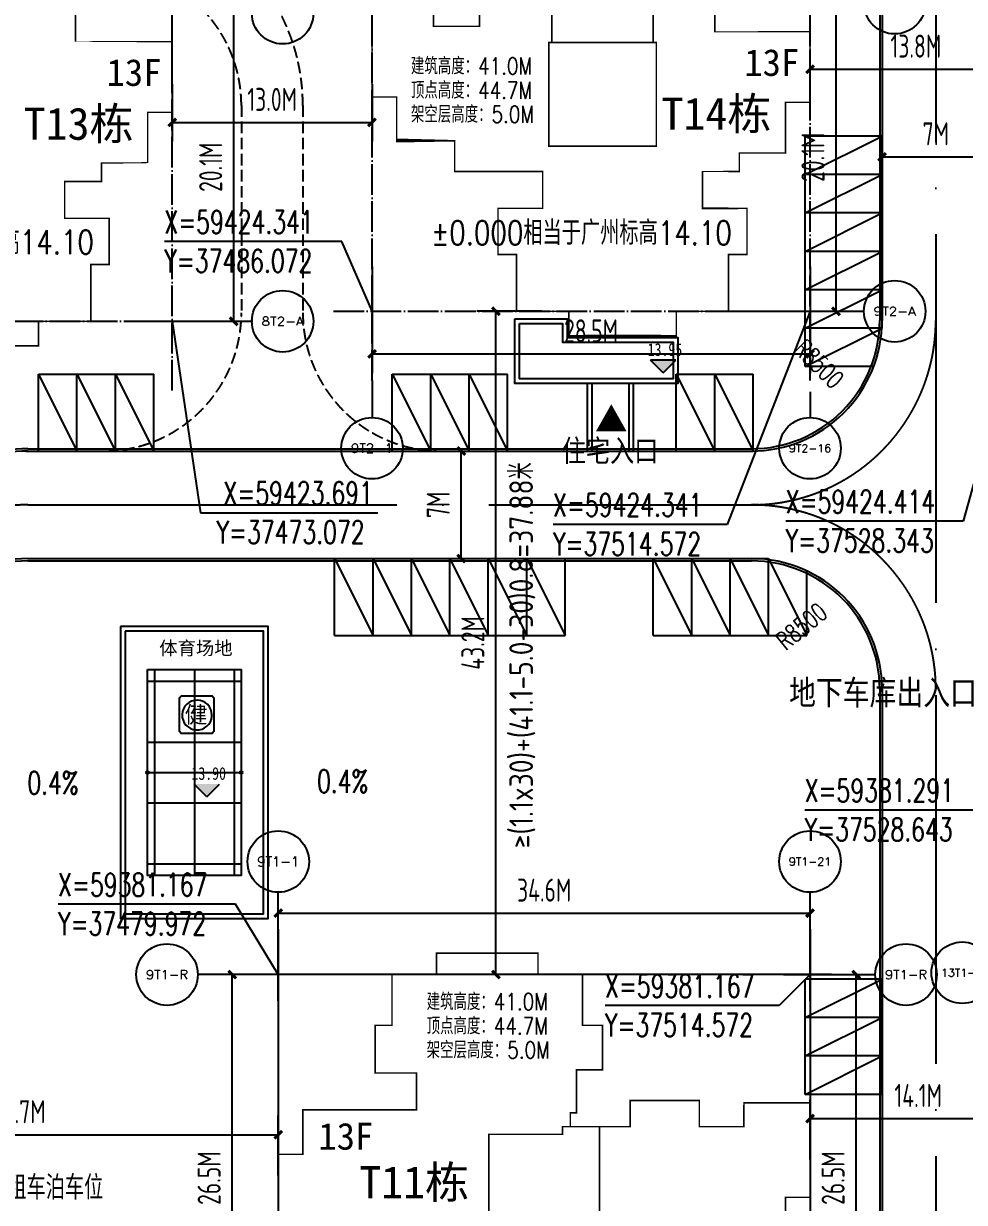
# Model space of a CAD drawing. Extents: x 37173252 to 74842692, y 59158332 to 118813339.
# Drawn here: x 37463399 to 37524618, y 59366339 to 59443068 of the extents above; entities that cross this region are included whole.
import ezdxf
from ezdxf.enums import TextEntityAlignment as Align

# ---------------------------------------------------------------- set-up
doc = ezdxf.new("R2010")
doc.units = 0
doc.header["$LTSCALE"] = 1000
doc.header["$MEASUREMENT"] = 0
for name, pattern in [('ACAD_ISO04W100', [30, 24, -3, 0, -3]), ('DASH', [0.35, 0.25, -0.1]), ('DOTE', [2.4200000000000004, 2, -0.2, 0.02, -0.2])]:
    doc.linetypes.add(name, pattern=pattern)
for name, color, linetype in [('-1-500室外标高', 4, 'Continuous'), ('@YL', 2, 'Continuous'), ('@运动', 2, 'Continuous'), ('Axis', 6, 'Continuous'), ('AXIS_TEXT', 7, 'Continuous'), ('DIM_COOR', 3, 'Continuous'), ('DIM_SYMB', 3, 'Continuous'), ('DL_道路中线_支路网_', 4, 'ACAD_ISO04W100'), ('DL_道路红线_支路网_', 1, 'Continuous'), ('DOTE', 16, 'Continuous'), ('PUB_DIM', 3, 'Continuous'), ('PUB_TEXT', 7, 'Continuous'), ('RMJM - P1 - P - 120-1$0$文字说明', 7, 'Continuous'), ('SHAPE', 161, 'Continuous'), ('YD_设施符号', 7, 'Continuous'), ('入口', 4, 'Continuous'), ('屋顶轮廓', 36, 'Continuous'), ('建筑间距退缩', 5, 'Continuous'), ('扑救面', 2, 'Continuous'), ('竖向标高', 1, 'Continuous'), ('车位', 40, 'Continuous')]:
    doc.layers.add(name, color=color, linetype=linetype)
doc.styles.add('_DIMFONT', font='gbenor.shx', dxfattribs={"bigfont": 'gbcbig.shx'})
doc.styles.add('_TCH_AXIS', font='COMPLEX', dxfattribs={"bigfont": 'GBCBIG'})
doc.styles.add('_TCH_DIM', font='SIMPLEX', dxfattribs={"bigfont": 'GBCBIG'})
doc.styles.add('CHINESE', font='', dxfattribs={"width": 0.8})
doc.styles.add('DIM_FONT', font='superos.shx', dxfattribs={"width": 0.8, "bigfont": 'haiwenzw.shx'})
doc.styles.add('DIMST', font='', dxfattribs={"width": 0.8})
doc.styles.add('GHTEXTHT', font='')
doc.styles.add('RMJM - P1 - P - 120-1$0$RMJM_TEXT', font='arial.ttf', dxfattribs={"height": 2.5})
doc.styles.add('text_zheng', font='simplex.shx', dxfattribs={"width": 0.8, "bigfont": 'hztxt.shx'})
doc.styles.get('CHINESE').set_extended_font_data('NSimSun')
doc.styles.get('DIMST').set_extended_font_data('SimSun')
doc.styles.get('GHTEXTHT').set_extended_font_data('SimSun')
doc.dimstyles.new('DIMN500', dxfattribs={"dimscale": 5, "dimtxt": 300, "dimasz": 100, "dimexe": 250, "dimexo": 300, "dimgap": 150, "dimtad": 1, "dimdec": 0, "dimzin": 0, "dimdsep": 46, "dimtxsty": 'DIM_FONT', "dimblk": 'ARCHTICK', "dimcen": 0.09, "dimclrt": 7, "dimazin": 2, "dimtfac": 1, "dimtdec": 0, "dimtix": 1, "dimtmove": 2, "dimatfit": 3, "dimldrblk": 'ARCHTICK', "dimfxl": 0, "dimtolj": 1, "dimtzin": 0, "dimarcsym": 0})

# ---------------------------------------------------------------- blocks, each defined once
blk = doc.blocks.new('车位')
at = {"layer": '车位'}
for p, q in [((2126015.363578103, 462726.0883824006), (2126015.363578103, 465226.0883824006)), ((2131015.363578103, 465226.0883824006), (2126015.363578103, 465226.0883824006)), ((2131015.363578111, 462726.0891391188), (2131015.363578103, 465226.0883824006)), ((2131015.363578111, 462726.0891391188), (2126015.363578103, 462726.0883824006))]:
    blk.add_line(p, q, dxfattribs=at)
blk.add_lwpolyline([(2126015.363578103, 462726.0883824006), (2131015.363578111, 465226.0883824006)], dxfattribs=at)
blk = doc.blocks.new('_ArchTick')
at = {"color": 0, "linetype": 'ByBlock', "const_width": 0.4}
blk.add_lwpolyline([(-0.5, -0.5), (0.5, 0.5)], dxfattribs=at)
blk = doc.blocks.new('T10T12T13dwzx')
at = {"layer": 'Axis'}
blk.add_line((630223.970976234, 110064.9065152625), (630223.970976234, 114064.9065152625), dxfattribs=at)
at = {"layer": 'DOTE', "linetype": 'DOTE'}
for p, q in [((630223.970976234, 86851.04484996668), (630223.970976234, 112204.7813631119)), ((614984.4009396364, 91365.82911985091), (630759.7660079529, 91365.82911985091))]:
    blk.add_line(p, q, dxfattribs=at)
at = {"layer": 'PUB_DIM'}
for p, q in [((630223.970976234, 106400.9542774031), (630223.970976234, 114525.9542774031)), ((634223.970976234, 91365.8291198509), (634223.970976234, 111415.8291368978)), ((627348.970976234, 91365.82911985091), (635473.970976234, 91365.8291198509)), ((630404.2660079519, 91365.8291198537), (634404.2660079519, 91365.8291198537))]:
    blk.add_line(p, q, dxfattribs=at)
for centre in [(637407.2937019793, 111415.8291369144), (637407.2937019793, 91365.8291198537)]:
    blk.add_circle(centre, 2000, dxfattribs=at)
at = {"layer": 'PUB_DIM', "xscale": 500, "yscale": 500, "zscale": 500, "rotation": 270}
blk.add_blockref('_ArchTick', (634223.970976234, 91365.8291198509), dxfattribs=at)
at = {"layer": 'AXIS_TEXT', "style": '_TCH_AXIS'}
blk.add_text('8T2-A', height=559.366157125685, dxfattribs=at).set_placement((636035.5147928378, 91086.14604129086), (638779.0726111209, 91086.14604129086), align=Align.FIT)
at = {"layer": 'PUB_DIM', "color": 7, "insert": (632723.970976234, 101390.8291283745), "char_height": 1500, "attachment_point": 5, "rotation": 90, "style": 'DIM_FONT'}
blk.add_mtext('\\A1;20.1M', dxfattribs=at)
blk = doc.blocks.new('*D188')
at = {"layer": 'Defpoints', "color": 0}
for p in [(718591.2222071309, 53587.07492566761), (683991.3399577625, 46390.39600369353), (718591.2222071309, 46390.39600369353)]:
    blk.add_point(p, dxfattribs=at)
at = {"layer": 'PUB_DIM', "color": 0, "lineweight": -2}
for p, q in [((683991.3399577625, 47890.39600369353), (683991.3399577625, 54837.07492566761)), ((718591.2222071309, 47890.39600369353), (718591.2222071309, 54837.07492566761)), ((683991.3399577625, 53587.07492566761), (718591.2222071309, 53587.07492566761))]:
    blk.add_line(p, q, dxfattribs=at)
at = {"layer": 'PUB_DIM', "color": 0, "lineweight": -2, "xscale": 500, "yscale": 500, "zscale": 500, "rotation": 180}
blk.add_blockref('_ArchTick', (683991.3399577625, 53587.07492566761), dxfattribs=at)
at = {"layer": 'PUB_DIM', "color": 0, "lineweight": -2, "xscale": 500, "yscale": 500, "zscale": 500}
blk.add_blockref('_ArchTick', (718591.2222071309, 53587.07492566761), dxfattribs=at)
at = {"layer": 'PUB_DIM', "color": 7, "insert": (701291.2810824467, 55087.07492566761), "char_height": 1500, "attachment_point": 5, "style": 'DIM_FONT'}
blk.add_mtext('\\A1;34.6M', dxfattribs=at)
blk = doc.blocks.new('*D189')
at = {"layer": 'Defpoints', "color": 0}
for p in [(715365.3617042284, 49587.07492566761), (721591.3399575762, 49587.07492566761), (715365.3617042284, 23087.07492566761)]:
    blk.add_point(p, dxfattribs=at)
at = {"layer": 'PUB_DIM', "color": 0, "lineweight": -2}
for p, q in [((716865.3617042284, 49587.07492566761), (722841.3399575762, 49587.07492566761)), ((721591.3399575762, 23087.07492566761), (721591.3399575762, 49587.07492566761)), ((716865.3617042284, 23087.07492566761), (722841.3399575762, 23087.07492566761))]:
    blk.add_line(p, q, dxfattribs=at)
at = {"layer": 'PUB_DIM', "color": 0, "lineweight": -2, "xscale": 500, "yscale": 500, "zscale": 500}
for p, rotation in [((721591.3399575762, 49587.07492566761), 90), ((721591.3399575762, 23087.07492566761), 270)]:
    blk.add_blockref('_ArchTick', p, dxfattribs=dict(at, rotation=rotation))
at = {"layer": 'PUB_DIM', "color": 7, "insert": (720091.3399575762, 36337.07492566772), "char_height": 1500, "attachment_point": 5, "rotation": 90, "style": 'DIM_FONT'}
blk.add_mtext('\\A1;26.5M', dxfattribs=at)
blk = doc.blocks.new('*D239')
at = {"layer": 'Defpoints', "color": 0}
for p in [(762012.7109012753, 33730.25439381134), (790513.2024887265, 33730.25439381134), (790513.2024887265, 26531.93377517455)]:
    blk.add_point(p, dxfattribs=at)
at = {"layer": 'PUB_DIM', "color": 0, "lineweight": -2}
for p, q in [((762012.7109012753, 32230.25439381134), (762012.7109012753, 25281.93377517455)), ((790513.2024887265, 32230.25439381134), (790513.2024887265, 25281.93377517455)), ((762012.7109012753, 26531.93377517455), (790513.2024887265, 26531.93377517455))]:
    blk.add_line(p, q, dxfattribs=at)
at = {"layer": 'PUB_DIM', "color": 0, "lineweight": -2, "xscale": 500, "yscale": 500, "zscale": 500, "rotation": 180}
blk.add_blockref('_ArchTick', (762012.7109012753, 26531.93377517455), dxfattribs=at)
at = {"layer": 'PUB_DIM', "color": 0, "lineweight": -2, "xscale": 500, "yscale": 500, "zscale": 500}
blk.add_blockref('_ArchTick', (790513.2024887265, 26531.93377517455), dxfattribs=at)
at = {"layer": 'PUB_DIM', "color": 7, "insert": (776262.9566950009, 28031.93377517455), "char_height": 1500, "attachment_point": 5, "style": 'DIM_FONT'}
blk.add_mtext('\\A1;28.5M', dxfattribs=at)
blk = doc.blocks.new('*D240')
at = {"layer": 'Defpoints', "color": 0}
for p in [(790513.2024887265, 51900.44023786476), (762012.7109012753, 47563.28960554855), (790513.2024887265, 47563.28960554855)]:
    blk.add_point(p, dxfattribs=at)
at = {"layer": 'PUB_DIM', "color": 0, "lineweight": -2}
for p, q in [((762012.7109012753, 49063.28960554855), (762012.7109012753, 53150.44023786476)), ((790513.2024887265, 49063.28960554855), (790513.2024887265, 53150.44023786476)), ((762012.7109012753, 51900.44023786476), (790513.2024887265, 51900.44023786476))]:
    blk.add_line(p, q, dxfattribs=at)
at = {"layer": 'PUB_DIM', "color": 0, "lineweight": -2, "xscale": 500, "yscale": 500, "zscale": 500, "rotation": 180}
blk.add_blockref('_ArchTick', (762012.7109012753, 51900.44023786476), dxfattribs=at)
at = {"layer": 'PUB_DIM', "color": 0, "lineweight": -2, "xscale": 500, "yscale": 500, "zscale": 500}
blk.add_blockref('_ArchTick', (790513.2024887265, 51900.44023786476), dxfattribs=at)
at = {"layer": 'PUB_DIM', "color": 7, "insert": (776262.9566950009, 53400.44023786476), "char_height": 1500, "attachment_point": 5, "style": 'DIM_FONT'}
blk.add_mtext('\\A1;28.5M', dxfattribs=at)
blk = doc.blocks.new('*D241')
at = {"layer": 'Defpoints', "color": 0}
for p in [(784053.5306116801, 49355.69764789776), (792205.4390414405, 49355.69764789776), (784053.5306116801, 29305.69764249609)]:
    blk.add_point(p, dxfattribs=at)
at = {"layer": 'PUB_DIM', "color": 0, "lineweight": -2}
for p, q in [((785553.5306116801, 49355.69764789776), (793455.4390414405, 49355.69764789776)), ((792205.4390414405, 29305.69764249609), (792205.4390414405, 49355.69764789776)), ((785553.5306116801, 29305.69764249609), (793455.4390414405, 29305.69764249609))]:
    blk.add_line(p, q, dxfattribs=at)
at = {"layer": 'PUB_DIM', "color": 0, "lineweight": -2, "xscale": 500, "yscale": 500, "zscale": 500}
for p, rotation in [((792205.4390414405, 49355.69764789776), 90), ((792205.4390414405, 29305.69764249609), 270)]:
    blk.add_blockref('_ArchTick', p, dxfattribs=dict(at, rotation=rotation))
at = {"layer": 'PUB_DIM', "color": 7, "insert": (790705.4390414405, 39330.69764519705), "char_height": 1500, "attachment_point": 5, "rotation": 90, "style": 'DIM_FONT'}
blk.add_mtext('\\A1;20.1M', dxfattribs=at)
blk = doc.blocks.new('D5D6dwzx')
at = {"layer": 'PUB_DIM'}
blk.add_circle((294984.1313770681, -167811.1589914061), 2000, dxfattribs=at)
at = {"layer": 'AXIS_TEXT', "style": '_TCH_AXIS'}
blk.add_text('13T1-R', height=516.007898140519, dxfattribs=at).set_placement((293608.1103153601, -168069.1629404764), (296360.1524387762, -168069.1629404764), align=Align.FIT)
blk = doc.blocks.new('T10T12T13lkx')
at = {"layer": 'SHAPE', "const_width": 100}
blk.add_lwpolyline([(638950.2520256459, 258376.7631587686), (638950.2520252734, 256376.7631621731), (645250.2520248822, 256376.7631476333), (645250.2520248822, 251776.763147624), (643650.2520254597, 251776.763147624), (643650.2520248804, 248476.7631548194), (640650.2520254597, 248476.7631587747), (640650.2520254597, 247276.7631555719), (638250.2520367249, 247276.7631396477), (638250.2520367249, 244876.7631563542), (641150.2522038713, 244876.762989043), (641150.2522038713, 242076.7506766689), (641150.2522038713, 241876.7506766689), (639950.2521346693, 241876.7507000191), (639950.2521346693, 238176.763153374), (636550.2520360767, 238176.7756472665), (636550.2520360767, 236576.7631531123), (629550.2520370081, 236576.7631531123)], dxfattribs=at)
blk = doc.blocks.new('T11lkx')
at = {"layer": 'SHAPE', "const_width": 100}
for points in [[(692912.8255492351, 109833.4382551002), (690012.8466548133, 109833.4175522614), (690012.8255488626, 107033.4382550338), (690012.8255488626, 106533.4382550338), (688911.9718287489, 106533.4382550338), (688911.9718287489, 103433.4382590795), (691612.825549317, 103433.4382562855), (691612.825549317, 101033.4382587967), (684212.8255490507, 101033.4382550383), (684212.6298715523, 98133.43825764605), (682612.6509775422, 98133.54621622112), (682612.6509775422, 91983.4382575082), (686912.8255492351, 91983.43825750821), (686912.6298717386, 93533.43825755292), (689812.8255496076, 93533.43825755292), (689812.8255496076, 91983.43825750836), (694312.8255496076, 91983.43825750836), (694312.8252350069, 93633.43787360875), (698912.8255492351, 93633.43825494443), (698912.8255488626, 92633.43863674198), (698412.8255494214, 92633.43863692824), (698412.8255494214, 90033.43825755293), (695712.8255492351, 90033.43825503383), (695712.8255492351, 87233.43825494521), (695712.8255492351, 87033.43825494521), (696812.8255492351, 87033.43825494521), (696812.8255488626, 83333.43825503835), (700220.4152599252, 83333.43825508599), (700220.4152599252, 81733.43825498913), (707412.8255371279, 81733.43825498913), (707412.8255488626, 83333.43825503826), (710812.8255488626, 83333.43825503826), (710812.8255488626, 86533.43825503383), (710812.8255488626, 87033.43825503383), (711912.8224974773, 87033.43825503383), (711912.8224974773, 90033.43825503383), (709212.8255492351, 90033.43825759683), (709212.8255492351, 92433.43824004327), (715612.8255496076, 92433.43863650807), (715612.8255496076, 95333.43823994641), (717212.907946696, 95333.35356875905), (717212.6298719249, 101483.3535687592), (712913.0000934615, 101483.1591592361), (712912.6298719249, 99933.43825498992), (710012.8255496076, 99933.43825519364), (710012.8224974773, 101633.4382399958), (705512.8455445762, 101633.4882271692), (705512.907946696, 99933.43825519364), (701612.8255488626, 99933.43825480287), (701612.8255488626, 100833.4382550189), (702012.8255488626, 100833.4382550189), (702012.8255488626, 103633.4382551307), (703712.8255492351, 103633.4382549899), (703712.8255492351, 106333.4382549899), (703712.8255492351, 106533.4382549899), (702412.8255492351, 106533.4382549899), (702412.8255492351, 109833.4382550383), (699512.8255488626, 109833.438255086), (699512.8255488626, 111233.4382549891), (692912.8255492351, 111233.4382549891)], [(696312.8255611504, 99433.43844577321), (701112.825561523, 99433.43844577321), (701112.825561523, 99933.43825503756), (703512.8255609642, 99933.43825503756), (703512.825560357, 94083.43825520694), (699112.825561523, 94083.43825520694), (699112.8255617018, 93633.43826025317), (696312.8255617092, 93633.43826025317)]]:
    blk.add_lwpolyline(points, close=True, dxfattribs=at)
blk = doc.blocks.new('T14lkx')
at = {"layer": 'SHAPE', "const_width": 100}
for points in [[(775817.8447415084, 85141.28448805306), (775817.8447415093, 86741.28448813176), (772417.8447297737, 86741.28448813176), (772417.8447413472, 89941.28448808705), (772417.8447413472, 90441.28448808705), (771217.8447397295, 90441.28448808705), (771217.8447352173, 93441.28447658336), (774117.8447409654, 93441.28449134668), (774117.8447416956, 95841.28447479429), (768392.8447295884, 95841.28447479429), (768392.8447300801, 97841.28448130703), (764617.8447301472, 97841.28449032223), (764617.8447299539, 100691.2833954175), (763017.8447290575, 100691.2833954175), (763017.8447294943, 106791.2844791906), (767017.8447295884, 106791.2844937681), (767017.8447295884, 105291.2844938128), (770017.8447295884, 105291.2844938128), (770017.8447295884, 107291.2844937197), (774717.8447230672, 107291.2844937197), (774717.8447230668, 104241.2844816609), (781317.8447293993, 104241.2845431282), (781318.2387294015, 106941.2844937681), (785317.8447301472, 106940.7008475452), (785317.8447297746, 104941.2844971656), (791517.8447305197, 104941.2844826295), (791517.8447305197, 100341.2844826202), (789917.8447299609, 100341.2844970725), (789917.8447299609, 97041.28448262997), (786917.8447299609, 97041.28449376812), (786917.8447299609, 95841.28449032223), (784517.8447412299, 95841.28447464388), (784517.8447410357, 93441.28448808659), (787417.8448959393, 93441.28432403738), (787417.8448959393, 90641.28448803863), (787417.8448959393, 90441.28448803863), (786217.8448391734, 90441.28451138875), (786217.8448391734, 86741.28448836645), (782817.8447405775, 86741.28448836645), (782817.844740577, 85141.28448803816)], [(781517.8447295884, 97491.28446716955), (774517.8447295884, 97491.28446716955), (774517.8447295884, 104241.2844669344), (781517.8447295884, 104241.2844669344)]]:
    blk.add_lwpolyline(points, close=True, dxfattribs=at)
blk = doc.blocks.new('ymq')
at = {"layer": '@运动', "color": 1}
blk.add_lwpolyline([(0, 13400), (6100, 13400)], dxfattribs=at)
blk.add_lwpolyline([(0, 13400), (6100, 13400), (6100, 0), (0, 0)], close=True, dxfattribs=at)
at = {"layer": '@运动', "color": 8}
for points in [[(460, 13400), (460, 0)], [(3050, 13400), (3050, 0)], [(5640, 13400), (5640, 0)], [(0, 12650), (6025.609756097198, 12650), (6100, 12650)], [(0, 8680), (6009.895470380783, 8680), (6100, 8680)], [(0, 6700), (5999.425568163395, 6700), (6100, 6700)], [(0, 4720), (5974.863358743489, 4720), (6100, 4720)], [(0, 750), (5930.089441947639, 750), (6100, 750)]]:
    blk.add_lwpolyline(points, dxfattribs=at)
for centre in [(0, 6700), (6100, 6700)]:
    blk.add_circle(centre, 90, dxfattribs=at)
blk = doc.blocks.new('*D83')
at = {"layer": 'Defpoints', "color": 0}
for p in [(37494132.5575946, 59424340.62002525), (37498620.20971569, 59424340.62002525), (37498620.20970567, 59381166.84849904)]:
    blk.add_point(p, dxfattribs=at)
at = {"layer": 'PUB_DIM', "color": 0, "lineweight": -2}
for p, q in [((37497120.20971569, 59424340.62002525), (37492882.5575946, 59424340.62002525)), ((37494132.5575946, 59381166.84849904), (37494132.5575946, 59424340.62002525)), ((37497120.20970567, 59381166.84849904), (37492882.5575946, 59381166.84849904))]:
    blk.add_line(p, q, dxfattribs=at)
at = {"layer": 'PUB_DIM', "color": 0, "lineweight": -2, "xscale": 500, "yscale": 500, "zscale": 500}
for p, rotation in [((37494132.5575946, 59424340.62002525), 90), ((37494132.5575946, 59381166.84849904), 270)]:
    blk.add_blockref('_ArchTick', p, dxfattribs=dict(at, rotation=rotation))
at = {"layer": 'PUB_DIM', "color": 7, "insert": (37492632.55759458, 59402753.73426215), "char_height": 1500, "attachment_point": 5, "rotation": 90, "style": 'DIM_FONT'}
blk.add_mtext('\\A1;43.2M', dxfattribs=at)
blk = doc.blocks.new('*D91')
at = {"layer": 'Defpoints', "color": 0}
for p in [(37528642.65559203, 59371795.44675852), (37514571.63059571, 59367629.22968652), (37528642.65559203, 59367629.22968652)]:
    blk.add_point(p, dxfattribs=at)
at = {"layer": 'PUB_DIM', "color": 0, "lineweight": -2}
for p, q in [((37514571.63059571, 59369129.22968652), (37514571.63059571, 59373045.44675852)), ((37528642.65559203, 59369129.22968652), (37528642.65559203, 59373045.44675852)), ((37514571.63059571, 59371795.44675852), (37528642.65559203, 59371795.44675852))]:
    blk.add_line(p, q, dxfattribs=at)
at = {"layer": 'PUB_DIM', "color": 0, "lineweight": -2, "xscale": 500, "yscale": 500, "zscale": 500, "rotation": 180}
blk.add_blockref('_ArchTick', (37514571.63059571, 59371795.44675852), dxfattribs=at)
at = {"layer": 'PUB_DIM', "color": 0, "lineweight": -2, "xscale": 500, "yscale": 500, "zscale": 500}
blk.add_blockref('_ArchTick', (37528642.65559203, 59371795.44675852), dxfattribs=at)
at = {"layer": 'PUB_DIM', "color": 7, "insert": (37521607.14309387, 59373295.44675852), "char_height": 1500, "attachment_point": 5, "style": 'DIM_FONT'}
blk.add_mtext('\\A1;14.1M', dxfattribs=at)
blk = doc.blocks.new('*D92')
at = {"layer": 'Defpoints', "color": 0}
for p in [(37479971.45602404, 59370743.45488076), (37446230.23818221, 59366597.14582259), (37479971.45602404, 59366597.14582259)]:
    blk.add_point(p, dxfattribs=at)
at = {"layer": 'PUB_DIM', "color": 0, "lineweight": -2}
for p, q in [((37446230.23818221, 59368097.14582259), (37446230.23818221, 59371993.45488076)), ((37479971.45602404, 59368097.14582259), (37479971.45602404, 59371993.45488076)), ((37446230.23818221, 59370743.45488076), (37479971.45602404, 59370743.45488076))]:
    blk.add_line(p, q, dxfattribs=at)
at = {"layer": 'PUB_DIM', "color": 0, "lineweight": -2, "xscale": 500, "yscale": 500, "zscale": 500, "rotation": 180}
blk.add_blockref('_ArchTick', (37446230.23818221, 59370743.45488076), dxfattribs=at)
at = {"layer": 'PUB_DIM', "color": 0, "lineweight": -2, "xscale": 500, "yscale": 500, "zscale": 500}
blk.add_blockref('_ArchTick', (37479971.45602404, 59370743.45488076), dxfattribs=at)
at = {"layer": 'PUB_DIM', "color": 7, "insert": (37463100.84710312, 59372243.45488076), "char_height": 1500, "attachment_point": 5, "style": 'DIM_FONT'}
blk.add_mtext('\\A1;33.7M', dxfattribs=at)
blk = doc.blocks.new('*D93')
at = {"layer": 'Defpoints', "color": 0}
for p in [(37473072.2555071, 59440634.04206248), (37486071.72657345, 59440634.04206248), (37486071.72657345, 59436631.62660608)]:
    blk.add_point(p, dxfattribs=at)
at = {"layer": 'PUB_DIM', "color": 0, "lineweight": -2}
for p, q in [((37473072.2555071, 59439134.04206248), (37473072.2555071, 59435381.62660608)), ((37486071.72657345, 59439134.04206248), (37486071.72657345, 59435381.62660608)), ((37473072.2555071, 59436631.62660608), (37486071.72657345, 59436631.62660608))]:
    blk.add_line(p, q, dxfattribs=at)
at = {"layer": 'PUB_DIM', "color": 0, "lineweight": -2, "xscale": 500, "yscale": 500, "zscale": 500, "rotation": 180}
blk.add_blockref('_ArchTick', (37473072.2555071, 59436631.62660608), dxfattribs=at)
at = {"layer": 'PUB_DIM', "color": 0, "lineweight": -2, "xscale": 500, "yscale": 500, "zscale": 500}
blk.add_blockref('_ArchTick', (37486071.72657345, 59436631.62660608), dxfattribs=at)
at = {"layer": 'PUB_DIM', "color": 7, "insert": (37479571.99104027, 59438131.62660608), "char_height": 1500, "attachment_point": 5, "style": 'DIM_FONT'}
blk.add_mtext('\\A1;13.0M', dxfattribs=at)
blk = doc.blocks.new('*D94')
at = {"layer": 'Defpoints', "color": 0}
for p in [(37528342.93671697, 59440100.29601089), (37514571.72657448, 59436998.98426358), (37528342.93671697, 59436998.98426358)]:
    blk.add_point(p, dxfattribs=at)
at = {"layer": 'PUB_DIM', "color": 0, "lineweight": -2}
for p, q in [((37514571.72657448, 59438498.98426358), (37514571.72657448, 59441350.29601089)), ((37528342.93671697, 59438498.98426358), (37528342.93671697, 59441350.29601089)), ((37514571.72657448, 59440100.29601089), (37528342.93671697, 59440100.29601089))]:
    blk.add_line(p, q, dxfattribs=at)
at = {"layer": 'PUB_DIM', "color": 0, "lineweight": -2, "xscale": 500, "yscale": 500, "zscale": 500, "rotation": 180}
blk.add_blockref('_ArchTick', (37514571.72657448, 59440100.29601089), dxfattribs=at)
at = {"layer": 'PUB_DIM', "color": 0, "lineweight": -2, "xscale": 500, "yscale": 500, "zscale": 500}
blk.add_blockref('_ArchTick', (37528342.93671697, 59440100.29601089), dxfattribs=at)
at = {"layer": 'PUB_DIM', "color": 7, "insert": (37521457.33164573, 59441600.29601089), "char_height": 1500, "attachment_point": 5, "style": 'DIM_FONT'}
blk.add_mtext('\\A1;13.8M', dxfattribs=at)
blk = doc.blocks.new('*D151')
at = {"layer": 'Defpoints', "color": 0}
for p in [(37519257.04925266, 59436185.70973442), (37526257.0492527, 59436185.70973442), (37526257.0492527, 59434394.36331032)]:
    blk.add_point(p, dxfattribs=at)
at = {"layer": 'PUB_DIM', "color": 0, "lineweight": -2}
for p, q in [((37519257.04925266, 59434685.70973442), (37519257.04925266, 59433144.36331032)), ((37519257.04925266, 59434394.36331032), (37526257.0492527, 59434394.36331032)), ((37526257.0492527, 59434685.70973442), (37526257.0492527, 59433144.36331032))]:
    blk.add_line(p, q, dxfattribs=at)
at = {"layer": 'PUB_DIM', "color": 0, "lineweight": -2, "xscale": 500, "yscale": 500, "zscale": 500, "rotation": 180}
blk.add_blockref('_ArchTick', (37519257.04925266, 59434394.36331032), dxfattribs=at)
at = {"layer": 'PUB_DIM', "color": 0, "lineweight": -2, "xscale": 500, "yscale": 500, "zscale": 500}
blk.add_blockref('_ArchTick', (37526257.0492527, 59434394.36331032), dxfattribs=at)
at = {"layer": 'PUB_DIM', "color": 7, "insert": (37522757.04925268, 59435894.36331032), "char_height": 1500, "attachment_point": 5, "style": 'DIM_FONT'}
blk.add_mtext('\\A1;7M', dxfattribs=at)
blk = doc.blocks.new('*D152')
at = {"layer": 'Defpoints', "color": 0}
for p in [(37489320.64709938, 59415242.59032579), (37491877.87076151, 59415242.58130521), (37489320.62240697, 59408242.59973811)]:
    blk.add_point(p, dxfattribs=at)
at = {"layer": 'PUB_DIM', "color": 0, "lineweight": -2}
for p, q in [((37490820.64709937, 59415242.58503455), (37493127.8707615, 59415242.57689584)), ((37491877.8460691, 59408242.59071753), (37491877.87076151, 59415242.58130521)), ((37490820.62240696, 59408242.59444688), (37493127.84606909, 59408242.58630817))]:
    blk.add_line(p, q, dxfattribs=at)
at = {"layer": 'PUB_DIM', "color": 0, "lineweight": -2, "xscale": 500, "yscale": 500, "zscale": 500}
for p, rotation in [((37491877.87076151, 59415242.58130521), 89.99979788961296), ((37491877.8460691, 59408242.59071753), 269.999797889613)]:
    blk.add_blockref('_ArchTick', p, dxfattribs=dict(at, rotation=rotation))
at = {"layer": 'PUB_DIM', "color": 7, "insert": (37490377.85841531, 59411742.5913026), "char_height": 1500, "attachment_point": 5, "rotation": 89.99979788961298, "style": 'DIM_FONT'}
blk.add_mtext('\\A1;7M', dxfattribs=at)
blk = doc.blocks.new('gdzh')
at = {"layer": 'PUB_TEXT', "style": 'text_zheng', "width": 0.8}
for s, p in [('建筑高度：41.0M', (37262342.91724998, 59367741.58838728)), ('顶点高度：44.7M', (37262342.91724998, 59366162.16232973)), ('架空层高度：5.0M', (37262342.91724998, 59364599.57123986))]:
    blk.add_text(s, height=1093.0626, dxfattribs=at).set_placement(p)
blk = doc.blocks.new('T11dwzx')
at = {"layer": 'DOTE', "linetype": 'DOTE', "ltscale": 1000}
for p, q in [((683991.3399577625, 52543.49951448804), (683991.3399577625, 19555.41271182685)), ((718591.3399575762, 52543.49951448804), (718591.3399575762, 19555.41271182685)), ((719990.2173834704, 49587.07492566761), (682752.3819473106, 49587.07492566761)), ((682752.3819473106, 23087.07492566761), (719989.1947877705, 23087.07492566761))]:
    blk.add_line(p, q, dxfattribs=at)
at = {"layer": 'PUB_DIM'}
for p, q in [((683991.3399577625, 52543.49951448804), (683991.3399577625, 54943.49951448804)), ((718591.2222071317, 52543.49951448803), (718591.2222071317, 54943.49951448803)), ((682752.3819473106, 49587.07492566761), (678752.3819473106, 49587.07492566761)), ((687866.3399577625, 49587.07492566761), (679741.3399577625, 49587.07492566761)), ((680991.3399577625, 23087.07492566761), (680991.3399577625, 49587.07492566761)), ((719989.1947877705, 49587.07492566761), (722389.1947877705, 49587.07492566761)), ((683991.3399577625, 25962.07492566761), (683991.3399577625, 17837.07492566761)), ((718591.2222071309, 25962.07492566761), (718591.2222071309, 17837.07492566761)), ((682752.3819473106, 23087.07492566761), (678752.3819473106, 23087.07492566761)), ((687866.3399577625, 23087.07492566761), (679741.3399577625, 23087.07492566762)), ((719989.1947877705, 23087.07492566761), (722389.1947877705, 23087.07492566761)), ((683991.3399577625, 19555.41271182687), (683991.3399577625, 15555.41271182687)), ((718591.2222071317, 19555.41271182686), (718591.2222071317, 15555.41271182686)), ((683991.3399577625, 19087.07492566761), (718591.2222071309, 19087.07492566761))]:
    blk.add_line(p, q, dxfattribs=at)
for centre in [(683991.3399577625, 56943.49951448804), (718591.2222071317, 56943.49951448803), (676752.3819473106, 49587.07492566761), (724841.3399575762, 49587.07492566761), (676752.3819473106, 23087.07492566761), (724841.3399575762, 23087.07492566761), (683991.3399577625, 15155.41271182687), (718591.2222071317, 15155.41271182686)]:
    blk.add_circle(centre, 2000, dxfattribs=at)
at = {"layer": 'PUB_DIM', "xscale": 500, "yscale": 500, "zscale": 500}
for p, rotation in [((680991.3399577625, 49587.07492566761), 90), ((680991.3399577625, 23087.07492566761), 270), ((683991.3399577625, 19087.07492566761), 180)]:
    blk.add_blockref('_ArchTick', p, dxfattribs=dict(at, rotation=rotation))
blk.add_blockref('_ArchTick', (718591.2222071309, 19087.07492566761), dxfattribs=at)
at = {"layer": 'AXIS_TEXT', "style": '_TCH_AXIS'}
for s, height, p, p2 in [('9T1-1', 643.016688439775, (682628.7569751163, 56621.99117026815), (685353.9229404087, 56621.99117026815)), ('9T1-21', 529.7082340115916, (717216.5032188635, 56678.64539748224), (719965.9411953998, 56678.64539748224)), ('9T1-R', 586.6814484464461, (675383.4585676022, 49293.73420144439), (678121.3053270191, 49293.73420144439)), ('9T1-R', 586.6814484464461, (723472.4165778678, 49293.73420144439), (726210.2633372847, 49293.73420144439)), ('9T1-A', 586.6814484464459, (675383.4585676022, 22793.73420144438), (678121.3053270191, 22793.73420144438)), ('9T1-A', 586.6814484464459, (723472.4165778678, 22793.73420144438), (726210.2633372847, 22793.73420144438)), ('9T1-1', 643.016688439775, (682628.7569751163, 14833.90436760698), (685353.9229404087, 14833.90436760698)), ('9T1-21', 529.7082340115916, (717216.5032188635, 14890.55859482107), (719965.9411953998, 14890.55859482107))]:
    blk.add_text(s, height=height, dxfattribs=at).set_placement(p, p2, align=Align.FIT)
at = {"layer": 'PUB_DIM', "color": 7, "insert": (679491.3399577625, 36337.07492566772), "char_height": 1500, "attachment_point": 5, "rotation": 90, "style": 'DIM_FONT'}
blk.add_mtext('\\A1;26.5M', dxfattribs=at)
at = {"layer": 'PUB_DIM', "color": 7, "insert": (701291.2810824467, 20587.07492566761), "char_height": 1500, "attachment_point": 5, "style": 'DIM_FONT'}
blk.add_mtext('\\A1;34.6M', dxfattribs=at)
at = {"layer": 'PUB_DIM'}
for p1, p2, distance, text, picture, middle in [((683991.3399577625, 46390.39600369353), (718591.2222071309, 46390.39600369353), 7196.678921974082, '34.6M', '*D188', (701291.2810824467, 55087.07492566761)), ((715365.3617042284, 23087.07492566761), (715365.3617042284, 49587.07492566761), -6225.9782533478, '26.5M', '*D189', (720091.3399575762, 36337.07492566772))]:
    dim = blk.add_aligned_dim(p1=p1, p2=p2, distance=distance, text=text, dimstyle='DIMN500', dxfattribs=at)
    dim.commit()
    dim.dimension.update_dxf_attribs({"geometry": picture, "text_midpoint": middle})
blk = doc.blocks.new('T14dwzx')
at = {"layer": 'Axis'}
blk.add_line((762013.2024887265, 53102.64987424552), (762013.2024887265, 55502.64987424552), dxfattribs=at)
at = {"layer": 'DOTE', "linetype": 'DOTE'}
for p, q in [((762012.7109012753, 24790.91337275761), (762012.7109012753, 53102.64988590521)), ((790512.7109012753, 24790.91337261046), (790512.7109012753, 53102.64988575806)), ((759497.7338866824, 49355.69764789776), (792856.5059329933, 49355.69764789776)), ((759497.7757963603, 29305.69764249609), (792856.5059329933, 29305.69764249609))]:
    blk.add_line(p, q, dxfattribs=at)
at = {"layer": 'PUB_DIM'}
for p, q in [((790513.2024887265, 53102.64987424552), (790513.2024887265, 55502.64987424552)), ((792856.9975204444, 49355.69764789776), (794022.931238799, 49355.69764789776)), ((792856.9975204444, 29305.6976308364), (794022.931238799, 29305.6976308364)), ((762013.2024887265, 24790.91336109792), (762013.2024887265, 22390.91336109792)), ((790513.2024887265, 24055.69764249609), (790513.2024887265, 22390.91336109792))]:
    blk.add_line(p, q, dxfattribs=at)
for centre in [(762013.2024887265, 57502.64987424552), (790513.2024887265, 57502.64987424552), (796022.931238799, 49355.69764789776), (796022.931238799, 29305.6976308364), (762013.2024887265, 20390.91336109792), (790513.2024887265, 20390.91336109792)]:
    blk.add_circle(centre, 2000, dxfattribs=at)
at = {"layer": 'AXIS_TEXT', "style": '_TCH_AXIS'}
for s, height, p, p2 in [('9T2-1', 610.4829621041941, (760646.8834783027, 57197.40839319341), (763379.5214991502, 57197.40839319341)), ('9T2-16', 507.2548025354168, (789136.3680247017, 57249.02247297781), (791890.0369527512, 57249.02247297781)), ('9T2-L', 575.448256001959, (794652.8163435563, 49067.97351989678), (797393.0461340417, 49067.97351989678)), ('9T2-A', 559.3661571256853, (794651.1523296575, 29026.01455227355), (797394.7101479406, 29026.01455227355)), ('9T2-1', 610.4829621041941, (760646.8834783027, 20085.67188004582), (763379.5214991502, 20085.67188004582)), ('9T2-16', 507.2548025354168, (789136.3680247017, 20137.28595983021), (791890.0369527512, 20137.28595983021))]:
    blk.add_text(s, height=height, dxfattribs=at).set_placement(p, p2, align=Align.FIT)
at = {"layer": 'PUB_DIM'}
for p1, p2, distance, text, picture, middle in [((762012.7109012753, 47563.28960554855), (790513.2024887265, 47563.28960554855), 4337.15063231621, '28.5M', '*D240', (776262.9566950009, 53400.44023786476)), ((784053.5306116801, 29305.69764249609), (784053.5306116801, 49355.69764789776), -8151.908429760369, '20.1M', '*D241', (790705.4390414405, 39330.69764519705)), ((762012.7109012753, 33730.25439381134), (790513.2024887265, 33730.25439381134), -7198.320618636786, '28.5M', '*D239', (776262.9566950009, 28031.93377517455))]:
    dim = blk.add_aligned_dim(p1=p1, p2=p2, distance=distance, text=text, dimstyle='DIMN500', dxfattribs=at)
    dim.commit()
    dim.dimension.update_dxf_attribs({"geometry": picture, "text_midpoint": middle})

msp = doc.modelspace()

# ---------------------------------------------------------------- hatches: boundary and pattern name
at = {"layer": '-1-500室外标高'}
for points in [[(37505015.26630884, 59420336.16949723), (37505840.26630884, 59421161.16949723), (37504190.26630884, 59421161.16949723)], [(37475330.50037818, 59392745.83394506), (37476155.50037818, 59393570.83394506), (37474505.50037818, 59393570.83394506)]]:
    msp.add_hatch(color=113, dxfattribs=at).paths.add_polyline_path(points)

# ---------------------------------------------------------------- linework, layer by layer
at = {"layer": '-1-500室外标高', "color": 113}
for p, q in [((37505015.26630884, 59420336.16949723), (37504190.26630884, 59421161.16949723)), ((37505840.26630884, 59421161.16949723), (37504190.26630884, 59421161.16949723)), ((37505015.26630884, 59420336.16949723), (37505840.26630884, 59421161.16949723)), ((37475330.50037818, 59392745.83394506), (37474505.50037818, 59393570.83394506)), ((37475330.50037818, 59392745.83394506), (37476155.50037818, 59393570.83394506))]:
    msp.add_line(p, q, dxfattribs=at)
at = {"layer": '@YL'}
for points in [[(37495371.69159165, 59423840.62004081), (37498771.72658474, 59423840.62003625), (37498771.72658474, 59422640.5950549), (37505971.7270077, 59422640.5950549), (37505971.7270077, 59419640.5950549), (37495371.69159165, 59419640.5950549), (37495371.69159165, 59423840.62004081)], [(37504871.72700768, 59422740.62003268), (37499871.72700918, 59422740.62003268)], [(37500071.69872807, 59419640.5950549), (37500071.68321398, 59415242.54294816)], [(37503071.69872809, 59419640.5950549), (37503071.68321396, 59415242.53236569)], [(37481164.4501049, 59415242.6219895), (37481664.4501049, 59415242.6219895)], [(37470010.12378336, 59403524.723363), (37470010.12378336, 59385124.723363), (37479010.12378336, 59385124.723363), (37479010.12378336, 59403524.723363), (37470010.12378336, 59403524.723363)]]:
    msp.add_lwpolyline(points, dxfattribs=at)
at = {"layer": '@YL', "color": 8}
for points in [[(37495671.69159165, 59423540.62004041), (37498471.72658474, 59423540.62003665), (37498471.72658474, 59422340.5950549), (37505671.7270077, 59422340.5950549), (37505671.7270077, 59419940.5950549), (37495671.69159165, 59419940.5950549)], [(37469710.12378336, 59403824.723363), (37469710.12378336, 59384824.723363), (37479310.12378336, 59384824.723363), (37479310.12378336, 59403824.723363)]]:
    msp.add_lwpolyline(points, close=True, dxfattribs=at)
for points in [[(37500371.69872808, 59419640.5950549), (37500371.68321398, 59415242.54188991)], [(37502771.69872809, 59419640.5950549), (37502771.68321396, 59415242.53342393)]]:
    msp.add_lwpolyline(points, dxfattribs=at)
at = {"layer": 'DIM_COOR', "color": 3}
for p, q in [((37484113.07254176, 59428883.82545885), (37472563.07254176, 59428883.82545885)), ((37486071.72657345, 59424340.62004125), (37484113.07254176, 59428883.82545885)), ((37514571.72657345, 59424340.62004125), (37509184.92904502, 59410466.86505652)), ((37528342.70585661, 59424414.27184577), (37524544.07332982, 59410680.08969589)), ((37473072.2555071, 59423690.60770062), (37474910.56804247, 59411233.62883946)), ((37474910.56804247, 59411233.62883946), (37486460.56804247, 59411233.62883946)), ((37509184.92904502, 59410466.86505652), (37497854.92904502, 59410466.86505652)), ((37524544.07332982, 59410680.08969589), (37512994.07332982, 59410680.08969589)), ((37525774.93527459, 59391877.62715296), (37514224.93527459, 59391877.62715296)), ((37477196.9068058, 59385746.84852031), (37465646.9068058, 59385746.84852031)), ((37479971.63059591, 59381166.84849903), (37477196.9068058, 59385746.84852031)), ((37514571.63059571, 59381166.84849903), (37512566.36406705, 59379151.31305628)), ((37512566.36406705, 59379151.31305628), (37501236.36406705, 59379151.31305628))]:
    msp.add_line(p, q, dxfattribs=at)
at = {"layer": 'DIM_SYMB'}
msp.add_lwpolyline([(37486417.04870056, 59393747.94857823, 0, 0, 0), (37490418.04609099, 59393747.94857823, 400.0000000000001, 0, 0), (37491918.04609099, 59393747.94857823, 0, 0, 0)], format="xyseb", dxfattribs=at)
at = {"layer": 'DL_道路中线_支路网_', "color": 8}
for p, q in [((37522757.04925269, 59459357.00757396), (37522760.09779706, 59332945.51244754, 4.708901095136183e-07)), ((37463681.44155885, 59411742.67131437, 8.49599304605936e-07), (37510756.89846998, 59411742.53237084, -1.052952538932272e-07))]:
    msp.add_line(p, q, dxfattribs=at)
for centre, start, end in [((37510757.04925268, 59423742.53236989, -1.052952538932272e-07), 269.9992800656153, 1.133676910660856e-10), ((37463681.44155885, 59399742.67131437, 8.49599304605936e-07), 89.99979788957673, 180.0000000000066), ((37510757.04925269, 59399742.50525552, -1.30836366278279e-07), 0, 89.99979788957646)]:
    msp.add_arc(centre, 12000, start, end, dxfattribs=at)
at = {"layer": 'DL_道路红线_支路网_', "color": 8}
for p, q in [((37519107.04925264, 59448628.88709893), (37519107.04925268, 59423742.50525568)), ((37463681.49676409, 59415392.67131426), (37510757.01979812, 59415392.50525572)), ((37463681.4710134, 59408092.67131431), (37510757.07870725, 59408092.50525547)), ((37519107.04925269, 59399742.50525552), (37519107.04925269, 59333215.98568336))]:
    msp.add_line(p, q, dxfattribs=at)
at = {"layer": 'DL_道路红线_支路网_', "color": 4}
for p, q in [((37519257.04925264, 59448628.88709893), (37519257.04925268, 59423742.5323699)), ((37519257.04925264, 59448628.88709893), (37519257.04925268, 59423742.50525568)), ((37463548.79648171, 59415243.12555155), (37510756.94244827, 59415242.53237056)), ((37463681.49623497, 59415242.67131426), (37510757.019269, 59415242.50525572)), ((37463681.47154253, 59408242.67131431), (37510757.07923637, 59408242.50525547)), ((37463681.47154253, 59408242.67131431), (37510757.07923637, 59408242.50525547)), ((37519257.04925269, 59399742.50525552), (37519257.04925269, 59333215.98568336))]:
    msp.add_line(p, q, dxfattribs=at)
for centre, radius, start, end in [((37510757.04925268, 59423742.50525567, -8.058968429307307e-08), 8500, 269.9997980825327, 0), ((37463681.44155884, 59399742.67131436, 3.418883447593313e-07), 15500, 89.99979808253266, 180), ((37463681.44155885, 59399742.67131437, 1.096535743109371e-06), 8500, 89.99979808253266, 180), ((37510757.04925269, 59399742.50525552, -8.058965055900803e-08), 8500, 0, 89.99979808253266), ((37463681.44155885, 59399742.67131437, 1.096535743109371e-06), 8350, 89.99979808253266, 180)]:
    msp.add_arc(centre, radius, start, end, dxfattribs=at)
at = {"layer": 'DL_道路红线_支路网_', "color": 8}
for centre, radius, start, end in [((37510757.04925268, 59423742.50525567, -8.058968429307307e-08), 8350, 269.9997980825327, 0), ((37463681.44155884, 59399742.67131436, 3.418883447593313e-07), 15650, 89.99979808253266, 180), ((37510757.04925269, 59399742.50525552, -8.058965055900803e-08), 8350, 0, 89.99979808253266)]:
    msp.add_arc(centre, radius, start, end, dxfattribs=at)
at = {"layer": 'PUB_DIM'}
for points in [[(37512812.5347237, 59421696.78301685, 0, 0, 0), (37516214.71757229, 59418310.76000085, 264, 0, 0), (37516781.74804705, 59417746.42283152, 0, 0, 0)], [(37513000.7397102, 59401579.85474072, 0, 0, 0), (37516714.43426058, 59404620.98492315, 264, 0, 0), (37517333.38335232, 59405127.83995356, 0, 0, 0)]]:
    msp.add_lwpolyline(points, format="xyseb", dxfattribs=at)
at = {"layer": 'YD_设施符号'}
msp.add_lwpolyline([(37473660.56957698, 59399313.3810252), (37475659.83319354, 59399313.62631309), (37475785.21480012, 59399188.27546871), (37475785.48508573, 59396985.25673854), (37475660.13424182, 59396859.87513149), (37473660.87062526, 59396859.62984455), (37473535.4890182, 59396984.98068798), (37473535.21873212, 59399187.99941909)], close=True, dxfattribs=at)
msp.add_lwpolyline([(37475653.82136321, 59398057.68843544, 60.13590774828525), (37475651.42322755, 59397993.21564853)], format="xyb", close=True, dxfattribs=at)
at = {"layer": '入口'}
msp.add_lwpolyline([(37501639.79100249, 59418290.41142133, 0, 2000, 0), (37501639.79100249, 59416519.11836489, 2000, 2000, 0)], format="xyseb", dxfattribs=at)
at = {"layer": '扑救面', "color": 8, "linetype": 'DASH', "ltscale": 3}
for points in [[(37400937.27431317, 59450740.60579213), (37468570.68398488, 59450740.60579214, -0.4142135623732629), (37481570.68398488, 59437740.60579214), (37481570.68398488, 59424242.65406769, 0.4126247646555806), (37490521.8363632, 59415242.78662923, -2.196193422619164)], [(37400665.17443931, 59446740.60579215), (37468570.69159937, 59446740.60579214, -0.41421331456964), (37477570.68398488, 59437740.60579214), (37477570.68398488, 59424242.65406769, -0.4058821094868184), (37468821.45452074, 59415242.75892974, 71.12913696376566)]]:
    msp.add_lwpolyline(points, format="xyb", dxfattribs=at)
at = {"layer": '车位'}
for p, q in [((37514257.01148258, 59420742.55114017, -1.7682614512335e-07), (37514257.04963133, 59423242.55113988, -1.7682614512335e-07)), ((37519257.04963075, 59423242.47484238, -1.7682614512335e-07), (37514257.04963133, 59423242.55113988, -1.7682614512335e-07)), ((37518710.02804338, 59420742.48386329, -1.7682614512335e-07), (37514257.01148258, 59420742.55114017, -1.7682614512335e-07)), ((37511870.82238573, 59403242.50132762), (37511870.74532963, 59408242.50132703)), ((37514370.82162872, 59403242.53947731), (37514370.75763579, 59407436.08125904, -8.058965055900803e-08)), ((37511870.82238573, 59403242.50132762), (37514370.82162872, 59403242.53947731))]:
    msp.add_line(p, q, dxfattribs=at)
for points, elevation in [([(37514257.01148258, 59420742.55114017), (37519257.04963075, 59423242.47484238)], -1.7682614512335e-07), ([(37511870.74532963, 59408242.50132703), (37514370.82162872, 59403242.5394773)], -5.90721310455952e-10)]:
    msp.add_lwpolyline(points, dxfattribs=dict(at, elevation=elevation))

# ---------------------------------------------------------------- block references
for name, p in [('T14dwzx', (36724059.01567218, 59395034.92239875)), ('T10T12T13dwzx', (36842848.28453086, 59332324.77858076)), ('T14lkx', (36723053.88184396, 59337599.33556746)), ('gdzh', (226261.0832730532, 72016.62109068036)), ('T11dwzx', (36795980.29063814, 59331579.77357336)), ('D5D6dwzx', (37229491.42667259, 59549101.67521087)), ('gdzh', (227283.4503918588, 11115.50066508353))]:
    msp.add_blockref(name, p)
at = {"layer": '@YL'}
msp.add_blockref('ymq', (37471460.12378336, 59387624.723363), dxfattribs=at)
at = {"layer": '屋顶轮廓'}
for name, p in [('T10T12T13lkx', (36827822.00348201, 59185513.84454723)), ('T11lkx', (36797358.80504649, 59271333.41024399))]:
    msp.add_blockref(name, p, dxfattribs=at)
at = {"layer": '车位'}
for p, rotation in [((35388234.62495419, 58970548.82466227, -1.768261451233501e-07), 359.9991256950881), ((35388234.77754917, 58968048.9207875, -1.768261451233501e-07), 359.9991256950881), ((35388234.6249542, 58965548.92154626, -1.768261451233501e-07), 359.9991256950881), ((35388234.70125169, 58963048.92230152, -1.768261451233501e-07), 359.9991256950881), ((35388234.62495421, 58960548.92305911, -1.768261451233501e-07), 359.9991256950881), ((37001612.12548968, 61546251.04204092), 270.0008743266418), ((37004112.26454051, 61546251.08057112), 270.0008743266418), ((37006612.40359133, 61546251.11910132), 270.0008743266418), ((37024633.61316184, 61546251.40298231), 270.0008743266418), ((37027133.61240482, 61546251.441132), 270.0008743266418), ((37029633.33304755, 61546251.47927745), 270.0008743266418), ((37043112.88143236, 61546251.47927745), 270.0008743266418), ((37045612.60207196, 61546251.72311918), 270.0008743266418), ((37020881.17419663, 61534250.90309841), 270.0008743266418), ((37023381.1741368, 61534250.89427968), 270.0008743266418), ((37025881.17407697, 61534250.88546095), 270.0008743266418), ((37028381.17401715, 61534250.87664222), 270.0008743266418), ((37030881.17395732, 61534250.86782349), 270.0008743266418), ((37033381.17389749, 61534250.85900476), 270.0008743266418), ((37041612.21426535, 61534250.82997026), 270.0008743265897), ((37044112.21426577, 61534250.82115153), 270.0008743265897), ((37046612.21426619, 61534250.8123328), 270.0008743265897), ((35388234.58718412, 58915679.89999569), 359.9991256950881), ((35388234.54941403, 58913179.91982691), 359.9991256950881), ((35388234.51164394, 58910679.93965812), 359.9991256950881)]:
    msp.add_blockref('车位', p, dxfattribs=dict(at, rotation=rotation))

# ---------------------------------------------------------------- texts
at = {"layer": '-1-500室外标高', "color": 113, "style": 'DIMST', "width": 0.8}
for s, p in [('13.95', (37504009.55202311, 59421436.16949723)), ('13.90', (37474324.78609245, 59393845.83394506))]:
    msp.add_text(s, height=825.0000000000001, dxfattribs=at).set_placement(p)
at = {"layer": 'PUB_DIM', "color": 7, "style": '_TCH_DIM', "width": 0.7058823529411765}
for rotation, p in [(315.1363966377657, (37513452.28779923, 59421772.55241938)), (39.31391479559548, (37512990.26201811, 59402223.99387008))]:
    msp.add_text('R8500', height=1190, rotation=rotation, dxfattribs=at).set_placement(p)
at = {"layer": 'PUB_TEXT'}
for s, height, style, width, p in [('X=59424.341', 1487.5, '_TCH_DIM', 0.7058823529411765, (37472563.07254176, 59429408.82545885)), ('±0.000相当于广州标高14.10', 1561.518, 'text_zheng', 0.8, (37489923.59194563, 59428666.29794151)), ('±0.000相当于广州标高14.10', 1561.518, 'text_zheng', 0.8, (37448413.60583857, 59428061.71166541)), ('Y=37486.072', 1487.5, '_TCH_DIM', 0.7058823529411765, (37472563.07254176, 59426871.32545885)), ('X=59423.691', 1487.5, '_TCH_DIM', 0.7058823529411765, (37476410.56804247, 59411758.62883946)), ('X=59424.341', 1487.5, '_TCH_DIM', 0.7058823529411765, (37497854.92904502, 59410991.86505652)), ('X=59424.414', 1487.5, '_TCH_DIM', 0.7058823529411765, (37512994.07332982, 59411205.08969589)), ('Y=37473.072', 1487.5, '_TCH_DIM', 0.7058823529411765, (37475960.56804247, 59409221.12883946)), ('Y=37514.572', 1487.5, '_TCH_DIM', 0.7058823529411765, (37497854.92904502, 59408454.36505652)), ('Y=37528.343', 1487.5, '_TCH_DIM', 0.7058823529411765, (37512994.07332982, 59408667.58969589)), ('0.4%', 1487.5, '_TCH_DIM', 0.7058823529411765, (37463640.23768842, 59392907.82317421)), ('0.4%', 1487.5, '_TCH_DIM', 0.7058823529411765, (37482492.04870056, 59393004.19857823)), ('X=59381.291', 1487.5, '_TCH_DIM', 0.7058823529411765, (37514224.93527459, 59392402.62715296)), ('Y=37528.643', 1487.5, '_TCH_DIM', 0.7058823529411765, (37514224.93527459, 59389865.12715296)), ('X=59381.167', 1487.5, '_TCH_DIM', 0.7058823529411765, (37465646.9068058, 59386271.84852031)), ('Y=37479.972', 1487.5, '_TCH_DIM', 0.7058823529411765, (37465646.9068058, 59383734.34852031)), ('X=59381.167', 1487.5, '_TCH_DIM', 0.7058823529411765, (37501236.36406705, 59379676.31305628)), ('Y=37514.572', 1487.5, '_TCH_DIM', 0.7058823529411765, (37501236.36406705, 59377138.81305628)), ('出租车泊车位', 1561.518, 'text_zheng', 0.8, (37461092.71360314, 59366525.62201704))]:
    msp.add_text(s, height=height, dxfattribs=dict(at, style=style, width=width)).set_placement(p)
at = {"layer": 'RMJM - P1 - P - 120-1$0$文字说明', "attachment_point": 3, "style": 'RMJM - P1 - P - 120-1$0$RMJM_TEXT'}
for s, insert, char_height, width in [('{\\fSimSun|b0|i0|c134|p2;13F}', (37513868.93554203, 59441408.56833604), 1750, 4104.054548382759), ('{\\fSimSun|b0|i0|c134|p2;13F}', (37472369.46447647, 59440758.57511137), 1750, 4104.054548382759), ('{\\fSimSun|b0|i0|c134|p2;T14栋}', (37512055.76220534, 59438251.73312876), 2100, 8383.661072184146), ('{\\fSimSun|b0|i0|c134|p2;T13栋}', (37470556.29113978, 59437601.73990408), 2100, 8383.661072184146), ('{\\fSimSun|b0|i0|c134|p2;体育场地}', (37477001.58078177, 59402855.29731637), 875, 5655.921649098396), ('{\\fSimSun|b0|i0|c134|p2;13F}', (37486155.68305185, 59371521.6749632), 1750, 4104.054548382759), ('{\\fSimSun|b0|i0|c134|p2;T11栋}', (37492392.74135279, 59368700.88637011), 2100, 9022.010006961227)]:
    msp.add_mtext(s, dxfattribs=dict(at, insert=insert, char_height=char_height, width=width))
at = {"layer": 'YD_设施符号', "style": 'GHTEXTHT'}
msp.add_text('健', height=1087.498107570662, rotation=0.007029630725544831, dxfattribs=at).set_placement((37473878.85603738, 59397546.30318439))
at = {"layer": '建筑间距退缩', "color": 7, "linetype": 'ByBlock', "ltscale": 10, "insert": (37495852.52932511, 59401948.72009738), "char_height": 1536, "attachment_point": 5, "rotation": 90, "style": '_DIMFONT'}
msp.add_mtext('\\A1;≥(1.1x30)+(41.1-5.0-30)0.8=37.88米', dxfattribs=at)
at = {"layer": '竖向标高', "color": 1, "attachment_point": 3, "style": 'CHINESE'}
for s, insert, char_height, width in [('{\\fSimSun|b0|i0|c134|p2;住宅入口}', (37504702.01725627, 59415985.67816009), 1440, 45885.90983266533), ('{\\fSimSun|b0|i0|c134|p2;地下车库出入口}', (37525429.76265326, 59400326.89317251), 1600, 50984.34425851703)]:
    msp.add_mtext(s, dxfattribs=dict(at, insert=insert, char_height=char_height, width=width))

# ---------------------------------------------------------------- dimensions: what is measured, and where the dimension line sits
at = {"layer": 'PUB_DIM'}
for p1, p2, distance, text, picture, middle in [((37514571.72657448, 59436998.98426358), (37528342.93671697, 59436998.98426358), 3101.311747312546, '13.8M', '*D94', (37521457.33164573, 59441600.29601089)), ((37473072.2555071, 59440634.04206248), (37486071.72657345, 59440634.04206248), -4002.4154563993216, '13.0M', '*D93', (37479571.99104027, 59438131.62660608)), ((37519257.04925266, 59436185.70973442), (37526257.0492527, 59436185.70973442), -1791.3464240953326, '7M', '*D151', (37522757.04925268, 59435894.36331032)), ((37498620.20970567, 59381166.84849904), (37498620.20971569, 59424340.62002525), 4487.652121089399, '43.2M', '*D83', (37492632.55759458, 59402753.73426215)), ((37489320.62240696, 59408242.59973811), (37489320.64709937, 59415242.59032578), -2557.2236621613456, '7M', '*D152', (37490377.85841531, 59411742.5913026)), ((37514571.63059571, 59367629.22968652), (37528642.65559203, 59367629.22968652), 4166.21707200259, '14.1M', '*D91', (37521607.14309387, 59373295.44675852)), ((37446230.23818221, 59366597.14582259), (37479971.45602404, 59366597.14582259), 4146.30905816704, '33.7M', '*D92', (37463100.84710312, 59372243.45488076))]:
    dim = msp.add_aligned_dim(p1=p1, p2=p2, distance=distance, text=text, dimstyle='DIMN500', dxfattribs=at)
    dim.commit()
    dim.dimension.update_dxf_attribs({"geometry": picture, "text_midpoint": middle})

doc.saveas('drawing.dxf')
